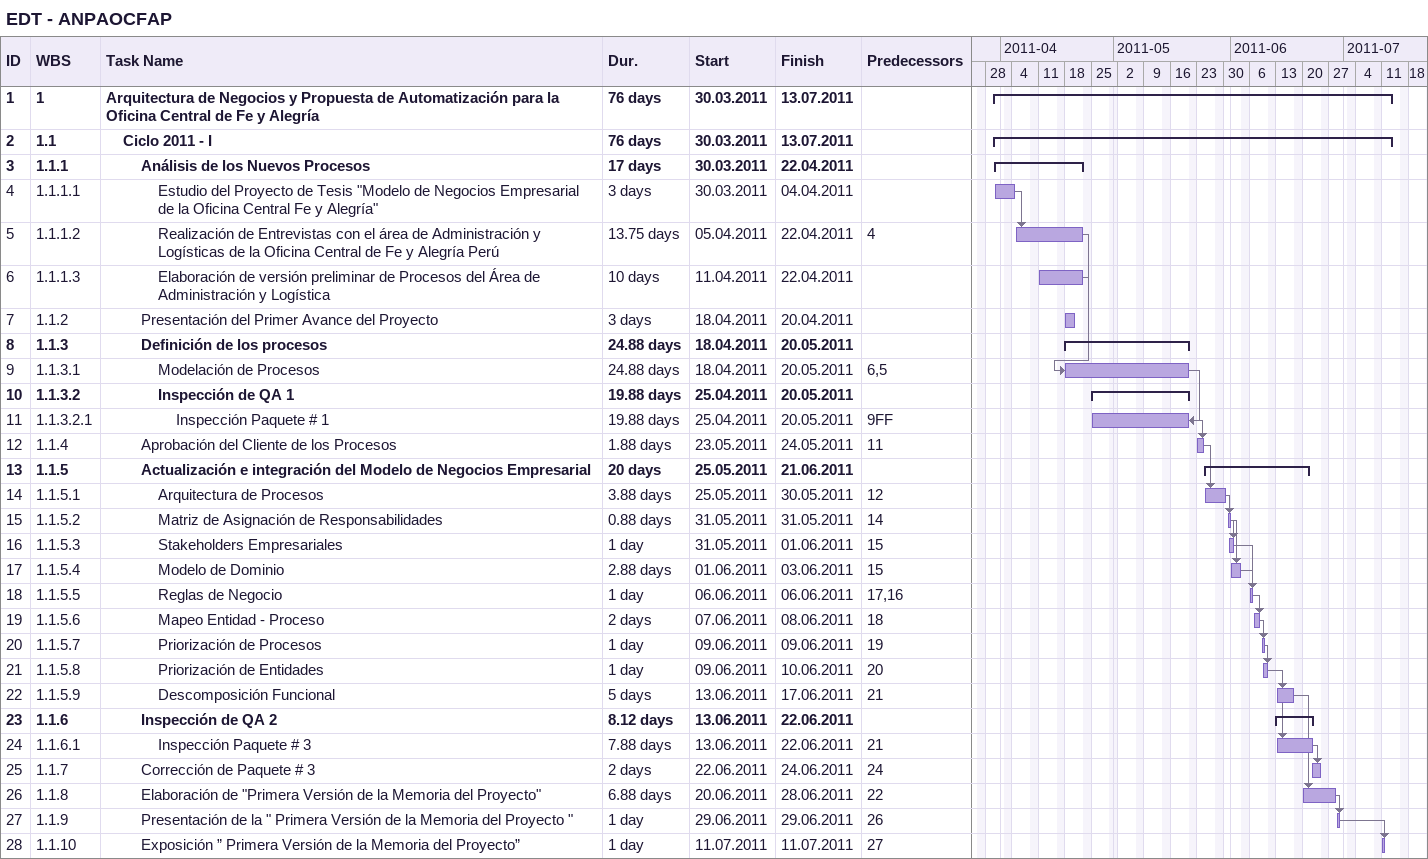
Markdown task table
EDT - ANPAOCFAP

| ID | WBS | Task | Duration | Start | Finish | Predecessors |
|---|---|---|---|---|---|---|
| 1 | 1 | **Arquitectura de Negocios y Propuesta de Automatización para la Oficina Central de Fe y Alegría** | 76d | 2011-03-30 | 2011-07-13 |  |
| 2 | 1.1 | **Ciclo 2011 - I** | 76d | 2011-03-30 | 2011-07-13 |  |
| 3 | 1.1.1 | **Análisis de los Nuevos Procesos** | 17d | 2011-03-30 | 2011-04-22 |  |
| 4 | 1.1.1.1 | Estudio del Proyecto de Tesis "Modelo de Negocios Empresarial de la Oficina Central Fe y Alegría" | 3d | 2011-03-30 | 2011-04-04 |  |
| 5 | 1.1.1.2 | Realización de Entrevistas con el área de Administración y Logísticas de la Oficina Central de Fe y Alegría Perú | 13.75d | 2011-04-05 | 2011-04-22 | 4 |
| 6 | 1.1.1.3 | Elaboración de versión preliminar de Procesos del Área de Administración y Logística | 10d | 2011-04-11 | 2011-04-22 |  |
| 7 | 1.1.2 | Presentación del Primer Avance del Proyecto | 3d | 2011-04-18 | 2011-04-20 |  |
| 8 | 1.1.3 | **Definición de los procesos** | 24.88d | 2011-04-18 | 2011-05-20 |  |
| 9 | 1.1.3.1 | Modelación de Procesos | 24.88d | 2011-04-18 | 2011-05-20 | 6, 5 |
| 10 | 1.1.3.2 | **Inspección de QA 1** | 19.88d | 2011-04-25 | 2011-05-20 |  |
| 11 | 1.1.3.2.1 | Inspección Paquete # 1 | 19.88d | 2011-04-25 | 2011-05-20 | 9FF |
| 12 | 1.1.4 | Aprobación del Cliente de los Procesos | 1.88d | 2011-05-23 | 2011-05-24 | 11 |
| 13 | 1.1.5 | **Actualización e integración del Modelo de Negocios Empresarial** | 20d | 2011-05-25 | 2011-06-21 |  |
| 14 | 1.1.5.1 | Arquitectura de Procesos | 3.88d | 2011-05-25 | 2011-05-30 | 12 |
| 15 | 1.1.5.2 | Matriz de Asignación de Responsabilidades | 0.88d | 2011-05-31 | 2011-05-31 | 14 |
| 16 | 1.1.5.3 | Stakeholders Empresariales | 1d | 2011-05-31 | 2011-06-01 | 15 |
| 17 | 1.1.5.4 | Modelo de Dominio | 2.88d | 2011-06-01 | 2011-06-03 | 15 |
| 18 | 1.1.5.5 | Reglas de Negocio | 1d | 2011-06-06 | 2011-06-06 | 17, 16 |
| 19 | 1.1.5.6 | Mapeo Entidad - Proceso | 2d | 2011-06-07 | 2011-06-08 | 18 |
| 20 | 1.1.5.7 | Priorización de Procesos | 1d | 2011-06-09 | 2011-06-09 | 19 |
| 21 | 1.1.5.8 | Priorización de Entidades | 1d | 2011-06-09 | 2011-06-10 | 20 |
| 22 | 1.1.5.9 | Descomposición Funcional | 5d | 2011-06-13 | 2011-06-17 | 21 |
| 23 | 1.1.6 | **Inspección de QA 2** | 8.12d | 2011-06-13 | 2011-06-22 |  |
| 24 | 1.1.6.1 | Inspección Paquete # 3 | 7.88d | 2011-06-13 | 2011-06-22 | 21 |
| 25 | 1.1.7 | Corrección de Paquete # 3 | 2d | 2011-06-22 | 2011-06-24 | 24 |
| 26 | 1.1.8 | Elaboración de "Primera Versión de la Memoria del Proyecto" | 6.88d | 2011-06-20 | 2011-06-28 | 22 |
| 27 | 1.1.9 | Presentación de la " Primera Versión de la Memoria del Proyecto " | 1d | 2011-06-29 | 2011-06-29 | 26 |
| 28 | 1.1.10 | Exposición ” Primera Versión de la Memoria del Proyecto” | 1d | 2011-07-11 | 2011-07-11 | 27 |
